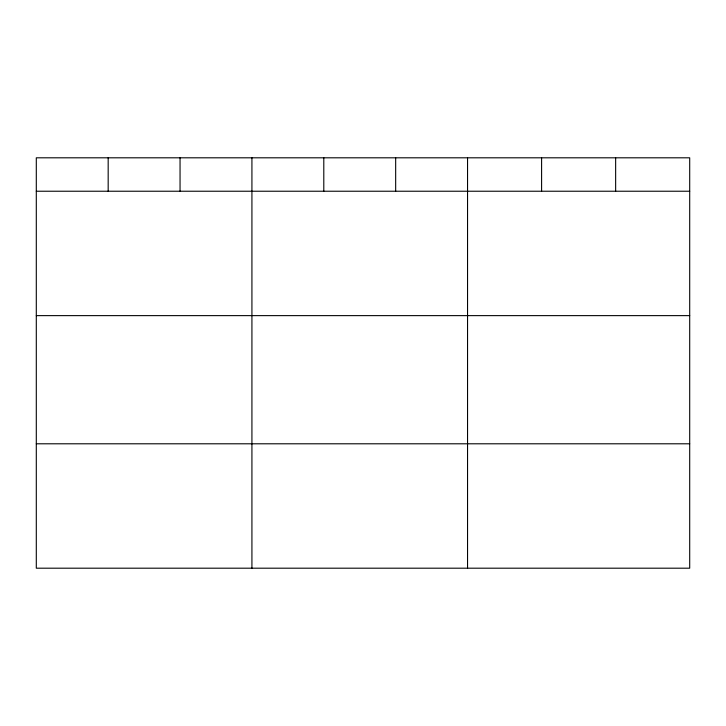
<?xml version="1.0" encoding="UTF-8"?>
<svg xmlns="http://www.w3.org/2000/svg" width="726" height="726" viewBox="0 0 726 726"><rect width="100%" height="100%" fill="white"/><g stroke="black" fill="none" stroke-linecap="round" stroke-linejoin="round"><path stroke-width="1.09" d="M689.7 315.628L689.7 157.805L36.3 157.805L36.3 568.195L689.7 568.195L689.7 315.628L36.3 315.628M36.3 191.228L689.7 191.228M36.3 443.795L689.7 443.795M615.648 157.805L615.648 191.228M541.596 157.805L541.596 191.228M467.544 157.805L467.544 568.195M395.67 157.805L395.67 191.228M323.796 157.805L323.796 191.228M251.922 157.805L251.922 568.195M180.048 157.805L180.048 191.228M108.174 157.805L108.174 191.228"/></g></svg>
